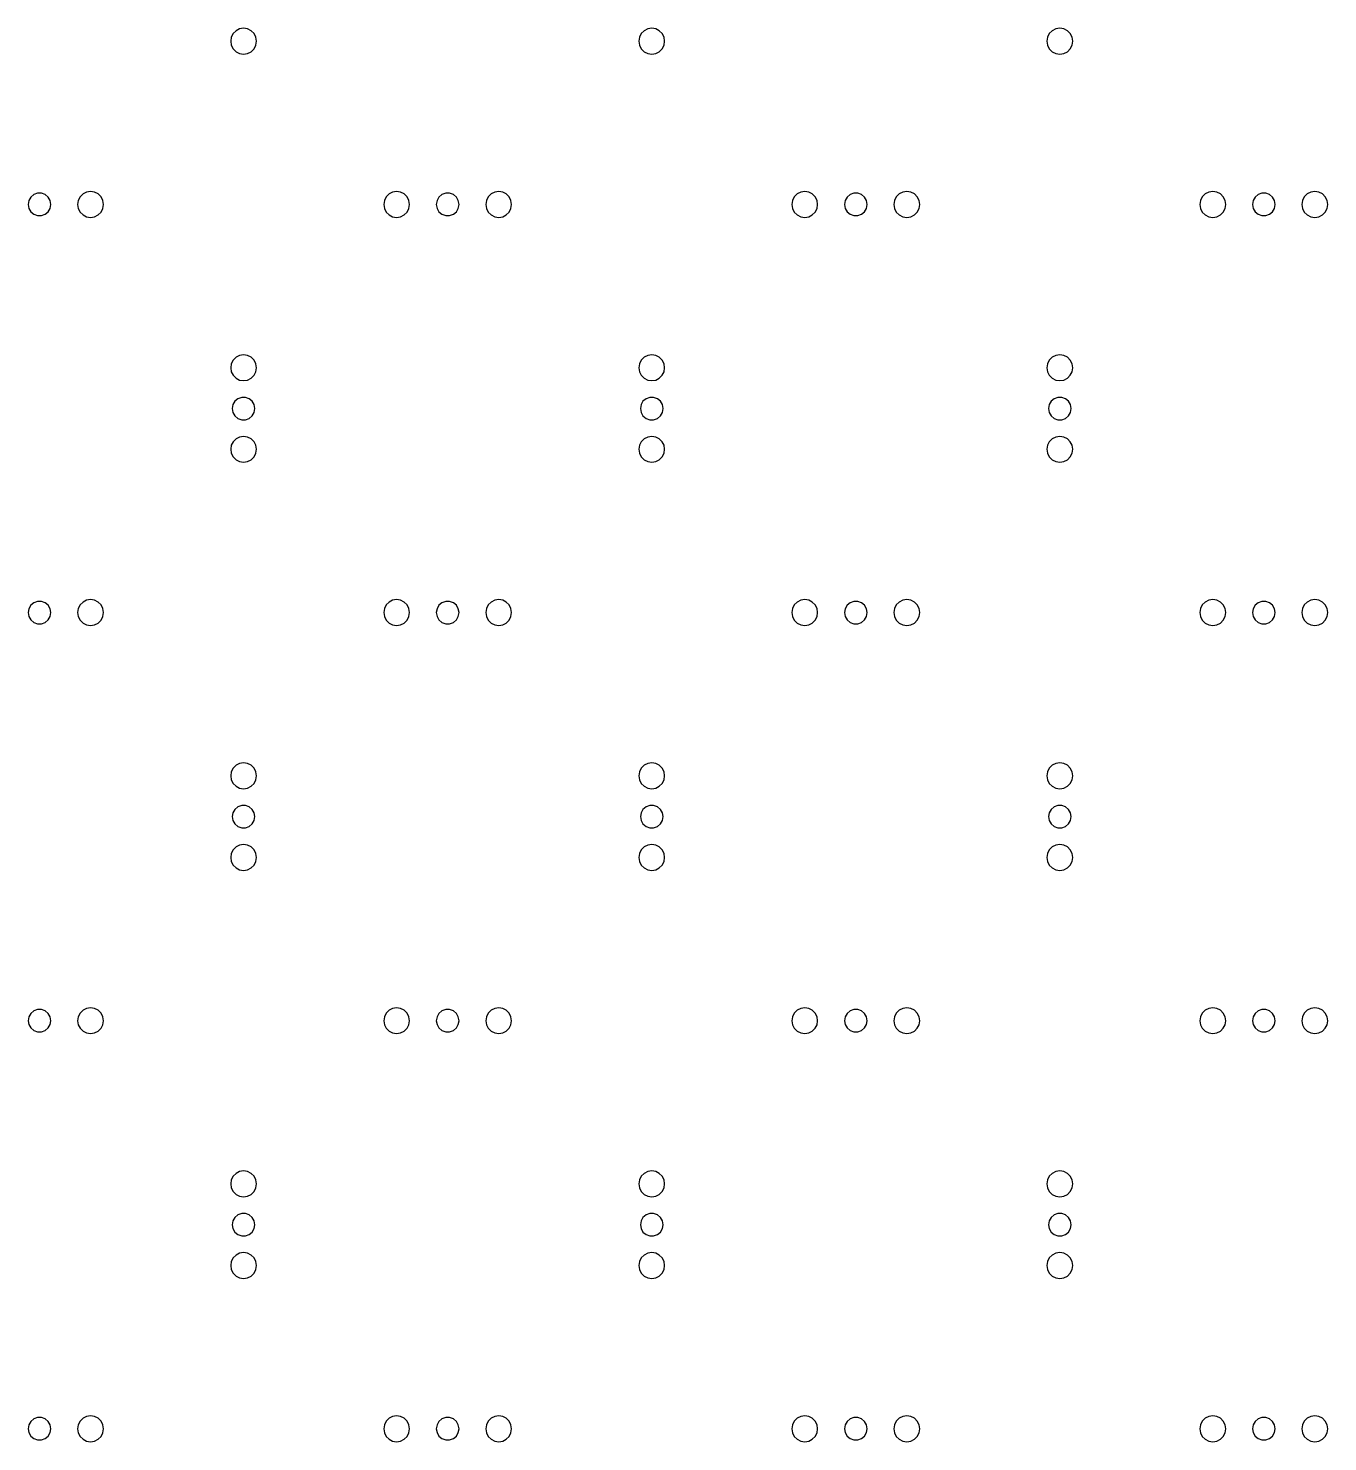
# Model space of a CAD drawing. Extents: x 218 to 2830, y 94 to 1506.
# Drawn here: x 1518 to 2155, y 94 to 786 of the extents above; entities that cross this region are included whole.
import ezdxf

# ---------------------------------------------------------------- set-up
doc = ezdxf.new("R2010")
doc.units = 0
doc.layers.get('0').update_dxf_attribs({"linetype": 'CONTINUOUS'})

msp = doc.modelspace()

# ---------------------------------------------------------------- linework, layer by layer
for points in [[(1625.96, 773.961), (1627.73, 774.863), (1629.14, 776.268), (1630.04, 778.038), (1630.35, 780), (1630.04, 781.962), (1629.14, 783.732), (1627.73, 785.137), (1625.96, 786.039), (1624, 786.35), (1622.04, 786.039), (1620.27, 785.137), (1618.86, 783.732), (1617.96, 781.962), (1617.65, 780), (1617.96, 778.038), (1618.86, 776.268), (1620.27, 774.863), (1622.04, 773.961), (1624, 773.65)], [(1825.96, 773.961), (1827.73, 774.863), (1829.14, 776.268), (1830.04, 778.038), (1830.35, 780), (1830.04, 781.962), (1829.14, 783.732), (1827.73, 785.137), (1825.96, 786.039), (1824, 786.35), (1822.04, 786.039), (1820.27, 785.137), (1818.86, 783.732), (1817.96, 781.962), (1817.65, 780), (1817.96, 778.038), (1818.86, 776.268), (1820.27, 774.863), (1822.04, 773.961), (1824, 773.65)], [(2025.96, 773.961), (2027.73, 774.863), (2029.14, 776.268), (2030.04, 778.038), (2030.35, 780), (2030.04, 781.962), (2029.14, 783.732), (2027.73, 785.137), (2025.96, 786.039), (2024, 786.35), (2022.04, 786.039), (2020.27, 785.137), (2018.86, 783.732), (2017.96, 781.962), (2017.65, 780), (2017.96, 778.038), (2018.86, 776.268), (2020.27, 774.863), (2022.04, 773.961), (2024, 773.65)], [(1526.78, 695.188), (1528.26, 696.429), (1529.22, 698.1), (1529.56, 700), (1529.22, 701.9), (1528.26, 703.571), (1526.78, 704.812), (1524.96, 705.472), (1523.04, 705.472), (1521.22, 704.812), (1519.74, 703.571), (1518.78, 701.9), (1518.44, 700), (1518.78, 698.1), (1519.74, 696.429), (1521.22, 695.188), (1523.04, 694.528), (1524.96, 694.528)], [(1550.96, 693.961), (1552.73, 694.863), (1554.14, 696.268), (1555.04, 698.038), (1555.35, 700), (1555.04, 701.962), (1554.14, 703.732), (1552.73, 705.137), (1550.96, 706.039), (1549, 706.35), (1547.04, 706.039), (1545.27, 705.137), (1543.86, 703.732), (1542.96, 701.962), (1542.65, 700), (1542.96, 698.038), (1543.86, 696.268), (1545.27, 694.863), (1547.04, 693.961), (1549, 693.65)], [(1700.96, 693.961), (1702.73, 694.863), (1704.14, 696.268), (1705.04, 698.038), (1705.35, 700), (1705.04, 701.962), (1704.14, 703.732), (1702.73, 705.137), (1700.96, 706.039), (1699, 706.35), (1697.04, 706.039), (1695.27, 705.137), (1693.86, 703.732), (1692.96, 701.962), (1692.65, 700), (1692.96, 698.038), (1693.86, 696.268), (1695.27, 694.863), (1697.04, 693.961), (1699, 693.65)], [(1726.78, 695.188), (1728.26, 696.429), (1729.22, 698.1), (1729.56, 700), (1729.22, 701.9), (1728.26, 703.571), (1726.78, 704.812), (1724.96, 705.472), (1723.04, 705.472), (1721.22, 704.812), (1719.74, 703.571), (1718.78, 701.9), (1718.44, 700), (1718.78, 698.1), (1719.74, 696.429), (1721.22, 695.188), (1723.04, 694.528), (1724.96, 694.528)], [(1750.96, 693.961), (1752.73, 694.863), (1754.14, 696.268), (1755.04, 698.038), (1755.35, 700), (1755.04, 701.962), (1754.14, 703.732), (1752.73, 705.137), (1750.96, 706.039), (1749, 706.35), (1747.04, 706.039), (1745.27, 705.137), (1743.86, 703.732), (1742.96, 701.962), (1742.65, 700), (1742.96, 698.038), (1743.86, 696.268), (1745.27, 694.863), (1747.04, 693.961), (1749, 693.65)], [(1900.96, 693.961), (1902.73, 694.863), (1904.14, 696.268), (1905.04, 698.038), (1905.35, 700), (1905.04, 701.962), (1904.14, 703.732), (1902.73, 705.137), (1900.96, 706.039), (1899, 706.35), (1897.04, 706.039), (1895.27, 705.137), (1893.86, 703.732), (1892.96, 701.962), (1892.65, 700), (1892.96, 698.038), (1893.86, 696.268), (1895.27, 694.863), (1897.04, 693.961), (1899, 693.65)], [(1926.78, 695.188), (1928.26, 696.429), (1929.22, 698.1), (1929.56, 700), (1929.22, 701.9), (1928.26, 703.571), (1926.78, 704.812), (1924.96, 705.472), (1923.04, 705.472), (1921.22, 704.812), (1919.74, 703.571), (1918.78, 701.9), (1918.44, 700), (1918.78, 698.1), (1919.74, 696.429), (1921.22, 695.188), (1923.04, 694.528), (1924.96, 694.528)], [(1950.96, 693.961), (1952.73, 694.863), (1954.14, 696.268), (1955.04, 698.038), (1955.35, 700), (1955.04, 701.962), (1954.14, 703.732), (1952.73, 705.137), (1950.96, 706.039), (1949, 706.35), (1947.04, 706.039), (1945.27, 705.137), (1943.86, 703.732), (1942.96, 701.962), (1942.65, 700), (1942.96, 698.038), (1943.86, 696.268), (1945.27, 694.863), (1947.04, 693.961), (1949, 693.65)], [(2100.96, 693.961), (2102.73, 694.863), (2104.14, 696.268), (2105.04, 698.038), (2105.35, 700), (2105.04, 701.962), (2104.14, 703.732), (2102.73, 705.137), (2100.96, 706.039), (2099, 706.35), (2097.04, 706.039), (2095.27, 705.137), (2093.86, 703.732), (2092.96, 701.962), (2092.65, 700), (2092.96, 698.038), (2093.86, 696.268), (2095.27, 694.863), (2097.04, 693.961), (2099, 693.65)], [(2126.78, 695.188), (2128.26, 696.429), (2129.22, 698.1), (2129.56, 700), (2129.22, 701.9), (2128.26, 703.571), (2126.78, 704.812), (2124.96, 705.472), (2123.04, 705.472), (2121.22, 704.812), (2119.74, 703.571), (2118.78, 701.9), (2118.44, 700), (2118.78, 698.1), (2119.74, 696.429), (2121.22, 695.188), (2123.04, 694.528), (2124.96, 694.528)], [(2150.96, 693.961), (2152.73, 694.863), (2154.14, 696.268), (2155.04, 698.038), (2155.35, 700), (2155.04, 701.962), (2154.14, 703.732), (2152.73, 705.137), (2150.96, 706.039), (2149, 706.35), (2147.04, 706.039), (2145.27, 705.137), (2143.86, 703.732), (2142.96, 701.962), (2142.65, 700), (2142.96, 698.038), (2143.86, 696.268), (2145.27, 694.863), (2147.04, 693.961), (2149, 693.65)], [(1625.96, 613.961), (1627.73, 614.863), (1629.14, 616.268), (1630.04, 618.038), (1630.35, 620), (1630.04, 621.962), (1629.14, 623.732), (1627.73, 625.137), (1625.96, 626.039), (1624, 626.35), (1622.04, 626.039), (1620.27, 625.137), (1618.86, 623.732), (1617.96, 621.962), (1617.65, 620), (1617.96, 618.038), (1618.86, 616.268), (1620.27, 614.863), (1622.04, 613.961), (1624, 613.65)], [(1825.96, 613.961), (1827.73, 614.863), (1829.14, 616.268), (1830.04, 618.038), (1830.35, 620), (1830.04, 621.962), (1829.14, 623.732), (1827.73, 625.137), (1825.96, 626.039), (1824, 626.35), (1822.04, 626.039), (1820.27, 625.137), (1818.86, 623.732), (1817.96, 621.962), (1817.65, 620), (1817.96, 618.038), (1818.86, 616.268), (1820.27, 614.863), (1822.04, 613.961), (1824, 613.65)], [(2025.96, 613.961), (2027.73, 614.863), (2029.14, 616.268), (2030.04, 618.038), (2030.35, 620), (2030.04, 621.962), (2029.14, 623.732), (2027.73, 625.137), (2025.96, 626.039), (2024, 626.35), (2022.04, 626.039), (2020.27, 625.137), (2018.86, 623.732), (2017.96, 621.962), (2017.65, 620), (2017.96, 618.038), (2018.86, 616.268), (2020.27, 614.863), (2022.04, 613.961), (2024, 613.65)], [(1626.78, 595.188), (1628.26, 596.429), (1629.22, 598.1), (1629.56, 600), (1629.22, 601.9), (1628.26, 603.571), (1626.78, 604.812), (1624.96, 605.472), (1623.04, 605.472), (1621.22, 604.812), (1619.74, 603.571), (1618.78, 601.9), (1618.44, 600), (1618.78, 598.1), (1619.74, 596.429), (1621.22, 595.188), (1623.04, 594.528), (1624.96, 594.528)], [(1826.78, 595.188), (1828.26, 596.429), (1829.22, 598.1), (1829.56, 600), (1829.22, 601.9), (1828.26, 603.571), (1826.78, 604.812), (1824.96, 605.472), (1823.04, 605.472), (1821.22, 604.812), (1819.74, 603.571), (1818.78, 601.9), (1818.44, 600), (1818.78, 598.1), (1819.74, 596.429), (1821.22, 595.188), (1823.04, 594.528), (1824.96, 594.528)], [(2026.78, 595.188), (2028.26, 596.429), (2029.22, 598.1), (2029.56, 600), (2029.22, 601.9), (2028.26, 603.571), (2026.78, 604.812), (2024.96, 605.472), (2023.04, 605.472), (2021.22, 604.812), (2019.74, 603.571), (2018.78, 601.9), (2018.44, 600), (2018.78, 598.1), (2019.74, 596.429), (2021.22, 595.188), (2023.04, 594.528), (2024.96, 594.528)], [(1625.96, 573.961), (1627.73, 574.863), (1629.14, 576.268), (1630.04, 578.038), (1630.35, 580), (1630.04, 581.962), (1629.14, 583.732), (1627.73, 585.137), (1625.96, 586.039), (1624, 586.35), (1622.04, 586.039), (1620.27, 585.137), (1618.86, 583.732), (1617.96, 581.962), (1617.65, 580), (1617.96, 578.038), (1618.86, 576.268), (1620.27, 574.863), (1622.04, 573.961), (1624, 573.65)], [(1825.96, 573.961), (1827.73, 574.863), (1829.14, 576.268), (1830.04, 578.038), (1830.35, 580), (1830.04, 581.962), (1829.14, 583.732), (1827.73, 585.137), (1825.96, 586.039), (1824, 586.35), (1822.04, 586.039), (1820.27, 585.137), (1818.86, 583.732), (1817.96, 581.962), (1817.65, 580), (1817.96, 578.038), (1818.86, 576.268), (1820.27, 574.863), (1822.04, 573.961), (1824, 573.65)], [(2025.96, 573.961), (2027.73, 574.863), (2029.14, 576.268), (2030.04, 578.038), (2030.35, 580), (2030.04, 581.962), (2029.14, 583.732), (2027.73, 585.137), (2025.96, 586.039), (2024, 586.35), (2022.04, 586.039), (2020.27, 585.137), (2018.86, 583.732), (2017.96, 581.962), (2017.65, 580), (2017.96, 578.038), (2018.86, 576.268), (2020.27, 574.863), (2022.04, 573.961), (2024, 573.65)], [(1550.96, 493.961), (1552.73, 494.863), (1554.14, 496.268), (1555.04, 498.038), (1555.35, 500), (1555.04, 501.962), (1554.14, 503.732), (1552.73, 505.137), (1550.96, 506.039), (1549, 506.35), (1547.04, 506.039), (1545.27, 505.137), (1543.86, 503.732), (1542.96, 501.962), (1542.65, 500), (1542.96, 498.038), (1543.86, 496.268), (1545.27, 494.863), (1547.04, 493.961), (1549, 493.65)], [(1700.96, 493.961), (1702.73, 494.863), (1704.14, 496.268), (1705.04, 498.038), (1705.35, 500), (1705.04, 501.962), (1704.14, 503.732), (1702.73, 505.137), (1700.96, 506.039), (1699, 506.35), (1697.04, 506.039), (1695.27, 505.137), (1693.86, 503.732), (1692.96, 501.962), (1692.65, 500), (1692.96, 498.038), (1693.86, 496.268), (1695.27, 494.863), (1697.04, 493.961), (1699, 493.65)], [(1750.96, 493.961), (1752.73, 494.863), (1754.14, 496.268), (1755.04, 498.038), (1755.35, 500), (1755.04, 501.962), (1754.14, 503.732), (1752.73, 505.137), (1750.96, 506.039), (1749, 506.35), (1747.04, 506.039), (1745.27, 505.137), (1743.86, 503.732), (1742.96, 501.962), (1742.65, 500), (1742.96, 498.038), (1743.86, 496.268), (1745.27, 494.863), (1747.04, 493.961), (1749, 493.65)], [(1900.96, 493.961), (1902.73, 494.863), (1904.14, 496.268), (1905.04, 498.038), (1905.35, 500), (1905.04, 501.962), (1904.14, 503.732), (1902.73, 505.137), (1900.96, 506.039), (1899, 506.35), (1897.04, 506.039), (1895.27, 505.137), (1893.86, 503.732), (1892.96, 501.962), (1892.65, 500), (1892.96, 498.038), (1893.86, 496.268), (1895.27, 494.863), (1897.04, 493.961), (1899, 493.65)], [(1950.96, 493.961), (1952.73, 494.863), (1954.14, 496.268), (1955.04, 498.038), (1955.35, 500), (1955.04, 501.962), (1954.14, 503.732), (1952.73, 505.137), (1950.96, 506.039), (1949, 506.35), (1947.04, 506.039), (1945.27, 505.137), (1943.86, 503.732), (1942.96, 501.962), (1942.65, 500), (1942.96, 498.038), (1943.86, 496.268), (1945.27, 494.863), (1947.04, 493.961), (1949, 493.65)], [(2100.96, 493.961), (2102.73, 494.863), (2104.14, 496.268), (2105.04, 498.038), (2105.35, 500), (2105.04, 501.962), (2104.14, 503.732), (2102.73, 505.137), (2100.96, 506.039), (2099, 506.35), (2097.04, 506.039), (2095.27, 505.137), (2093.86, 503.732), (2092.96, 501.962), (2092.65, 500), (2092.96, 498.038), (2093.86, 496.268), (2095.27, 494.863), (2097.04, 493.961), (2099, 493.65)], [(2150.96, 493.961), (2152.73, 494.863), (2154.14, 496.268), (2155.04, 498.038), (2155.35, 500), (2155.04, 501.962), (2154.14, 503.732), (2152.73, 505.137), (2150.96, 506.039), (2149, 506.35), (2147.04, 506.039), (2145.27, 505.137), (2143.86, 503.732), (2142.96, 501.962), (2142.65, 500), (2142.96, 498.038), (2143.86, 496.268), (2145.27, 494.863), (2147.04, 493.961), (2149, 493.65)], [(1526.78, 495.188), (1528.26, 496.429), (1529.22, 498.1), (1529.56, 500), (1529.22, 501.9), (1528.26, 503.571), (1526.78, 504.812), (1524.96, 505.472), (1523.04, 505.472), (1521.22, 504.812), (1519.74, 503.571), (1518.78, 501.9), (1518.44, 500), (1518.78, 498.1), (1519.74, 496.429), (1521.22, 495.188), (1523.04, 494.528), (1524.96, 494.528)], [(1726.78, 495.188), (1728.26, 496.429), (1729.22, 498.1), (1729.56, 500), (1729.22, 501.9), (1728.26, 503.571), (1726.78, 504.812), (1724.96, 505.472), (1723.04, 505.472), (1721.22, 504.812), (1719.74, 503.571), (1718.78, 501.9), (1718.44, 500), (1718.78, 498.1), (1719.74, 496.429), (1721.22, 495.188), (1723.04, 494.528), (1724.96, 494.528)], [(1926.78, 495.188), (1928.26, 496.429), (1929.22, 498.1), (1929.56, 500), (1929.22, 501.9), (1928.26, 503.571), (1926.78, 504.812), (1924.96, 505.472), (1923.04, 505.472), (1921.22, 504.812), (1919.74, 503.571), (1918.78, 501.9), (1918.44, 500), (1918.78, 498.1), (1919.74, 496.429), (1921.22, 495.188), (1923.04, 494.528), (1924.96, 494.528)], [(2126.78, 495.188), (2128.26, 496.429), (2129.22, 498.1), (2129.56, 500), (2129.22, 501.9), (2128.26, 503.571), (2126.78, 504.812), (2124.96, 505.472), (2123.04, 505.472), (2121.22, 504.812), (2119.74, 503.571), (2118.78, 501.9), (2118.44, 500), (2118.78, 498.1), (2119.74, 496.429), (2121.22, 495.188), (2123.04, 494.528), (2124.96, 494.528)], [(1625.96, 413.961), (1627.73, 414.863), (1629.14, 416.268), (1630.04, 418.038), (1630.35, 420), (1630.04, 421.962), (1629.14, 423.732), (1627.73, 425.137), (1625.96, 426.039), (1624, 426.35), (1622.04, 426.039), (1620.27, 425.137), (1618.86, 423.732), (1617.96, 421.962), (1617.65, 420), (1617.96, 418.038), (1618.86, 416.268), (1620.27, 414.863), (1622.04, 413.961), (1624, 413.65)], [(1825.96, 413.961), (1827.73, 414.863), (1829.14, 416.268), (1830.04, 418.038), (1830.35, 420), (1830.04, 421.962), (1829.14, 423.732), (1827.73, 425.137), (1825.96, 426.039), (1824, 426.35), (1822.04, 426.039), (1820.27, 425.137), (1818.86, 423.732), (1817.96, 421.962), (1817.65, 420), (1817.96, 418.038), (1818.86, 416.268), (1820.27, 414.863), (1822.04, 413.961), (1824, 413.65)], [(2025.96, 413.961), (2027.73, 414.863), (2029.14, 416.268), (2030.04, 418.038), (2030.35, 420), (2030.04, 421.962), (2029.14, 423.732), (2027.73, 425.137), (2025.96, 426.039), (2024, 426.35), (2022.04, 426.039), (2020.27, 425.137), (2018.86, 423.732), (2017.96, 421.962), (2017.65, 420), (2017.96, 418.038), (2018.86, 416.268), (2020.27, 414.863), (2022.04, 413.961), (2024, 413.65)], [(1626.78, 395.188), (1628.26, 396.429), (1629.22, 398.1), (1629.56, 400), (1629.22, 401.9), (1628.26, 403.571), (1626.78, 404.812), (1624.96, 405.472), (1623.04, 405.472), (1621.22, 404.812), (1619.74, 403.571), (1618.78, 401.9), (1618.44, 400), (1618.78, 398.1), (1619.74, 396.429), (1621.22, 395.188), (1623.04, 394.528), (1624.96, 394.528)], [(1826.78, 395.188), (1828.26, 396.429), (1829.22, 398.1), (1829.56, 400), (1829.22, 401.9), (1828.26, 403.571), (1826.78, 404.812), (1824.96, 405.472), (1823.04, 405.472), (1821.22, 404.812), (1819.74, 403.571), (1818.78, 401.9), (1818.44, 400), (1818.78, 398.1), (1819.74, 396.429), (1821.22, 395.188), (1823.04, 394.528), (1824.96, 394.528)], [(2026.78, 395.188), (2028.26, 396.429), (2029.22, 398.1), (2029.56, 400), (2029.22, 401.9), (2028.26, 403.571), (2026.78, 404.812), (2024.96, 405.472), (2023.04, 405.472), (2021.22, 404.812), (2019.74, 403.571), (2018.78, 401.9), (2018.44, 400), (2018.78, 398.1), (2019.74, 396.429), (2021.22, 395.188), (2023.04, 394.528), (2024.96, 394.528)], [(1625.96, 373.961), (1627.73, 374.863), (1629.14, 376.268), (1630.04, 378.038), (1630.35, 380), (1630.04, 381.962), (1629.14, 383.732), (1627.73, 385.137), (1625.96, 386.039), (1624, 386.35), (1622.04, 386.039), (1620.27, 385.137), (1618.86, 383.732), (1617.96, 381.962), (1617.65, 380), (1617.96, 378.038), (1618.86, 376.268), (1620.27, 374.863), (1622.04, 373.961), (1624, 373.65)], [(1825.96, 373.961), (1827.73, 374.863), (1829.14, 376.268), (1830.04, 378.038), (1830.35, 380), (1830.04, 381.962), (1829.14, 383.732), (1827.73, 385.137), (1825.96, 386.039), (1824, 386.35), (1822.04, 386.039), (1820.27, 385.137), (1818.86, 383.732), (1817.96, 381.962), (1817.65, 380), (1817.96, 378.038), (1818.86, 376.268), (1820.27, 374.863), (1822.04, 373.961), (1824, 373.65)], [(2025.96, 373.961), (2027.73, 374.863), (2029.14, 376.268), (2030.04, 378.038), (2030.35, 380), (2030.04, 381.962), (2029.14, 383.732), (2027.73, 385.137), (2025.96, 386.039), (2024, 386.35), (2022.04, 386.039), (2020.27, 385.137), (2018.86, 383.732), (2017.96, 381.962), (2017.65, 380), (2017.96, 378.038), (2018.86, 376.268), (2020.27, 374.863), (2022.04, 373.961), (2024, 373.65)], [(1526.78, 295.188), (1528.26, 296.429), (1529.22, 298.1), (1529.56, 300), (1529.22, 301.9), (1528.26, 303.571), (1526.78, 304.812), (1524.96, 305.472), (1523.04, 305.472), (1521.22, 304.812), (1519.74, 303.571), (1518.78, 301.9), (1518.44, 300), (1518.78, 298.1), (1519.74, 296.429), (1521.22, 295.188), (1523.04, 294.528), (1524.96, 294.528)], [(1550.96, 293.961), (1552.73, 294.863), (1554.14, 296.268), (1555.04, 298.038), (1555.35, 300), (1555.04, 301.962), (1554.14, 303.732), (1552.73, 305.137), (1550.96, 306.039), (1549, 306.35), (1547.04, 306.039), (1545.27, 305.137), (1543.86, 303.732), (1542.96, 301.962), (1542.65, 300), (1542.96, 298.038), (1543.86, 296.268), (1545.27, 294.863), (1547.04, 293.961), (1549, 293.65)], [(1700.96, 293.961), (1702.73, 294.863), (1704.14, 296.268), (1705.04, 298.038), (1705.35, 300), (1705.04, 301.962), (1704.14, 303.732), (1702.73, 305.137), (1700.96, 306.039), (1699, 306.35), (1697.04, 306.039), (1695.27, 305.137), (1693.86, 303.732), (1692.96, 301.962), (1692.65, 300), (1692.96, 298.038), (1693.86, 296.268), (1695.27, 294.863), (1697.04, 293.961), (1699, 293.65)], [(1726.78, 295.188), (1728.26, 296.429), (1729.22, 298.1), (1729.56, 300), (1729.22, 301.9), (1728.26, 303.571), (1726.78, 304.812), (1724.96, 305.472), (1723.04, 305.472), (1721.22, 304.812), (1719.74, 303.571), (1718.78, 301.9), (1718.44, 300), (1718.78, 298.1), (1719.74, 296.429), (1721.22, 295.188), (1723.04, 294.528), (1724.96, 294.528)], [(1750.96, 293.961), (1752.73, 294.863), (1754.14, 296.268), (1755.04, 298.038), (1755.35, 300), (1755.04, 301.962), (1754.14, 303.732), (1752.73, 305.137), (1750.96, 306.039), (1749, 306.35), (1747.04, 306.039), (1745.27, 305.137), (1743.86, 303.732), (1742.96, 301.962), (1742.65, 300), (1742.96, 298.038), (1743.86, 296.268), (1745.27, 294.863), (1747.04, 293.961), (1749, 293.65)], [(1900.96, 293.961), (1902.73, 294.863), (1904.14, 296.268), (1905.04, 298.038), (1905.35, 300), (1905.04, 301.962), (1904.14, 303.732), (1902.73, 305.137), (1900.96, 306.039), (1899, 306.35), (1897.04, 306.039), (1895.27, 305.137), (1893.86, 303.732), (1892.96, 301.962), (1892.65, 300), (1892.96, 298.038), (1893.86, 296.268), (1895.27, 294.863), (1897.04, 293.961), (1899, 293.65)], [(1926.78, 295.188), (1928.26, 296.429), (1929.22, 298.1), (1929.56, 300), (1929.22, 301.9), (1928.26, 303.571), (1926.78, 304.812), (1924.96, 305.472), (1923.04, 305.472), (1921.22, 304.812), (1919.74, 303.571), (1918.78, 301.9), (1918.44, 300), (1918.78, 298.1), (1919.74, 296.429), (1921.22, 295.188), (1923.04, 294.528), (1924.96, 294.528)], [(1950.96, 293.961), (1952.73, 294.863), (1954.14, 296.268), (1955.04, 298.038), (1955.35, 300), (1955.04, 301.962), (1954.14, 303.732), (1952.73, 305.137), (1950.96, 306.039), (1949, 306.35), (1947.04, 306.039), (1945.27, 305.137), (1943.86, 303.732), (1942.96, 301.962), (1942.65, 300), (1942.96, 298.038), (1943.86, 296.268), (1945.27, 294.863), (1947.04, 293.961), (1949, 293.65)], [(2100.96, 293.961), (2102.73, 294.863), (2104.14, 296.268), (2105.04, 298.038), (2105.35, 300), (2105.04, 301.962), (2104.14, 303.732), (2102.73, 305.137), (2100.96, 306.039), (2099, 306.35), (2097.04, 306.039), (2095.27, 305.137), (2093.86, 303.732), (2092.96, 301.962), (2092.65, 300), (2092.96, 298.038), (2093.86, 296.268), (2095.27, 294.863), (2097.04, 293.961), (2099, 293.65)], [(2126.78, 295.188), (2128.26, 296.429), (2129.22, 298.1), (2129.56, 300), (2129.22, 301.9), (2128.26, 303.571), (2126.78, 304.812), (2124.96, 305.472), (2123.04, 305.472), (2121.22, 304.812), (2119.74, 303.571), (2118.78, 301.9), (2118.44, 300), (2118.78, 298.1), (2119.74, 296.429), (2121.22, 295.188), (2123.04, 294.528), (2124.96, 294.528)], [(2150.96, 293.961), (2152.73, 294.863), (2154.14, 296.268), (2155.04, 298.038), (2155.35, 300), (2155.04, 301.962), (2154.14, 303.732), (2152.73, 305.137), (2150.96, 306.039), (2149, 306.35), (2147.04, 306.039), (2145.27, 305.137), (2143.86, 303.732), (2142.96, 301.962), (2142.65, 300), (2142.96, 298.038), (2143.86, 296.268), (2145.27, 294.863), (2147.04, 293.961), (2149, 293.65)], [(1625.96, 213.961), (1627.73, 214.863), (1629.14, 216.268), (1630.04, 218.038), (1630.35, 220), (1630.04, 221.962), (1629.14, 223.732), (1627.73, 225.137), (1625.96, 226.039), (1624, 226.35), (1622.04, 226.039), (1620.27, 225.137), (1618.86, 223.732), (1617.96, 221.962), (1617.65, 220), (1617.96, 218.038), (1618.86, 216.268), (1620.27, 214.863), (1622.04, 213.961), (1624, 213.65)], [(1825.96, 213.961), (1827.73, 214.863), (1829.14, 216.268), (1830.04, 218.038), (1830.35, 220), (1830.04, 221.962), (1829.14, 223.732), (1827.73, 225.137), (1825.96, 226.039), (1824, 226.35), (1822.04, 226.039), (1820.27, 225.137), (1818.86, 223.732), (1817.96, 221.962), (1817.65, 220), (1817.96, 218.038), (1818.86, 216.268), (1820.27, 214.863), (1822.04, 213.961), (1824, 213.65)], [(2025.96, 213.961), (2027.73, 214.863), (2029.14, 216.268), (2030.04, 218.038), (2030.35, 220), (2030.04, 221.962), (2029.14, 223.732), (2027.73, 225.137), (2025.96, 226.039), (2024, 226.35), (2022.04, 226.039), (2020.27, 225.137), (2018.86, 223.732), (2017.96, 221.962), (2017.65, 220), (2017.96, 218.038), (2018.86, 216.268), (2020.27, 214.863), (2022.04, 213.961), (2024, 213.65)], [(1626.78, 195.188), (1628.26, 196.429), (1629.22, 198.1), (1629.56, 200), (1629.22, 201.9), (1628.26, 203.571), (1626.78, 204.812), (1624.96, 205.472), (1623.04, 205.472), (1621.22, 204.812), (1619.74, 203.571), (1618.78, 201.9), (1618.44, 200), (1618.78, 198.1), (1619.74, 196.429), (1621.22, 195.188), (1623.04, 194.528), (1624.96, 194.528)], [(1826.78, 195.188), (1828.26, 196.429), (1829.22, 198.1), (1829.56, 200), (1829.22, 201.9), (1828.26, 203.571), (1826.78, 204.812), (1824.96, 205.472), (1823.04, 205.472), (1821.22, 204.812), (1819.74, 203.571), (1818.78, 201.9), (1818.44, 200), (1818.78, 198.1), (1819.74, 196.429), (1821.22, 195.188), (1823.04, 194.528), (1824.96, 194.528)], [(2026.78, 195.188), (2028.26, 196.429), (2029.22, 198.1), (2029.56, 200), (2029.22, 201.9), (2028.26, 203.571), (2026.78, 204.812), (2024.96, 205.472), (2023.04, 205.472), (2021.22, 204.812), (2019.74, 203.571), (2018.78, 201.9), (2018.44, 200), (2018.78, 198.1), (2019.74, 196.429), (2021.22, 195.188), (2023.04, 194.528), (2024.96, 194.528)], [(1625.96, 173.961), (1627.73, 174.863), (1629.14, 176.268), (1630.04, 178.038), (1630.35, 180), (1630.04, 181.962), (1629.14, 183.732), (1627.73, 185.137), (1625.96, 186.039), (1624, 186.35), (1622.04, 186.039), (1620.27, 185.137), (1618.86, 183.732), (1617.96, 181.962), (1617.65, 180), (1617.96, 178.038), (1618.86, 176.268), (1620.27, 174.863), (1622.04, 173.961), (1624, 173.65)], [(1825.96, 173.961), (1827.73, 174.863), (1829.14, 176.268), (1830.04, 178.038), (1830.35, 180), (1830.04, 181.962), (1829.14, 183.732), (1827.73, 185.137), (1825.96, 186.039), (1824, 186.35), (1822.04, 186.039), (1820.27, 185.137), (1818.86, 183.732), (1817.96, 181.962), (1817.65, 180), (1817.96, 178.038), (1818.86, 176.268), (1820.27, 174.863), (1822.04, 173.961), (1824, 173.65)], [(2025.96, 173.961), (2027.73, 174.863), (2029.14, 176.268), (2030.04, 178.038), (2030.35, 180), (2030.04, 181.962), (2029.14, 183.732), (2027.73, 185.137), (2025.96, 186.039), (2024, 186.35), (2022.04, 186.039), (2020.27, 185.137), (2018.86, 183.732), (2017.96, 181.962), (2017.65, 180), (2017.96, 178.038), (2018.86, 176.268), (2020.27, 174.863), (2022.04, 173.961), (2024, 173.65)], [(1526.78, 95.188), (1528.26, 96.428), (1529.22, 98.1), (1529.56, 100), (1529.22, 101.9), (1528.26, 103.571), (1526.78, 104.812), (1524.96, 105.472), (1523.04, 105.472), (1521.22, 104.812), (1519.74, 103.571), (1518.78, 101.9), (1518.44, 100), (1518.78, 98.1), (1519.74, 96.428), (1521.22, 95.188), (1523.04, 94.528), (1524.96, 94.528)], [(1550.96, 93.961), (1552.73, 94.863), (1554.14, 96.268), (1555.04, 98.038), (1555.35, 100), (1555.04, 101.962), (1554.14, 103.732), (1552.73, 105.137), (1550.96, 106.039), (1549, 106.35), (1547.04, 106.039), (1545.27, 105.137), (1543.86, 103.732), (1542.96, 101.962), (1542.65, 100), (1542.96, 98.038), (1543.86, 96.268), (1545.27, 94.863), (1547.04, 93.961), (1549, 93.65)], [(1700.96, 93.961), (1702.73, 94.863), (1704.14, 96.268), (1705.04, 98.038), (1705.35, 100), (1705.04, 101.962), (1704.14, 103.732), (1702.73, 105.137), (1700.96, 106.039), (1699, 106.35), (1697.04, 106.039), (1695.27, 105.137), (1693.86, 103.732), (1692.96, 101.962), (1692.65, 100), (1692.96, 98.038), (1693.86, 96.268), (1695.27, 94.863), (1697.04, 93.961), (1699, 93.65)], [(1726.78, 95.188), (1728.26, 96.428), (1729.22, 98.1), (1729.56, 100), (1729.22, 101.9), (1728.26, 103.571), (1726.78, 104.812), (1724.96, 105.472), (1723.04, 105.472), (1721.22, 104.812), (1719.74, 103.571), (1718.78, 101.9), (1718.44, 100), (1718.78, 98.1), (1719.74, 96.428), (1721.22, 95.188), (1723.04, 94.528), (1724.96, 94.528)], [(1750.96, 93.961), (1752.73, 94.863), (1754.14, 96.268), (1755.04, 98.038), (1755.35, 100), (1755.04, 101.962), (1754.14, 103.732), (1752.73, 105.137), (1750.96, 106.039), (1749, 106.35), (1747.04, 106.039), (1745.27, 105.137), (1743.86, 103.732), (1742.96, 101.962), (1742.65, 100), (1742.96, 98.038), (1743.86, 96.268), (1745.27, 94.863), (1747.04, 93.961), (1749, 93.65)], [(1900.96, 93.961), (1902.73, 94.863), (1904.14, 96.268), (1905.04, 98.038), (1905.35, 100), (1905.04, 101.962), (1904.14, 103.732), (1902.73, 105.137), (1900.96, 106.039), (1899, 106.35), (1897.04, 106.039), (1895.27, 105.137), (1893.86, 103.732), (1892.96, 101.962), (1892.65, 100), (1892.96, 98.038), (1893.86, 96.268), (1895.27, 94.863), (1897.04, 93.961), (1899, 93.65)], [(1926.78, 95.188), (1928.26, 96.428), (1929.22, 98.1), (1929.56, 100), (1929.22, 101.9), (1928.26, 103.571), (1926.78, 104.812), (1924.96, 105.472), (1923.04, 105.472), (1921.22, 104.812), (1919.74, 103.571), (1918.78, 101.9), (1918.44, 100), (1918.78, 98.1), (1919.74, 96.428), (1921.22, 95.188), (1923.04, 94.528), (1924.96, 94.528)], [(1950.96, 93.961), (1952.73, 94.863), (1954.14, 96.268), (1955.04, 98.038), (1955.35, 100), (1955.04, 101.962), (1954.14, 103.732), (1952.73, 105.137), (1950.96, 106.039), (1949, 106.35), (1947.04, 106.039), (1945.27, 105.137), (1943.86, 103.732), (1942.96, 101.962), (1942.65, 100), (1942.96, 98.038), (1943.86, 96.268), (1945.27, 94.863), (1947.04, 93.961), (1949, 93.65)], [(2100.96, 93.961), (2102.73, 94.863), (2104.14, 96.268), (2105.04, 98.038), (2105.35, 100), (2105.04, 101.962), (2104.14, 103.732), (2102.73, 105.137), (2100.96, 106.039), (2099, 106.35), (2097.04, 106.039), (2095.27, 105.137), (2093.86, 103.732), (2092.96, 101.962), (2092.65, 100), (2092.96, 98.038), (2093.86, 96.268), (2095.27, 94.863), (2097.04, 93.961), (2099, 93.65)], [(2126.78, 95.188), (2128.26, 96.428), (2129.22, 98.1), (2129.56, 100), (2129.22, 101.9), (2128.26, 103.571), (2126.78, 104.812), (2124.96, 105.472), (2123.04, 105.472), (2121.22, 104.812), (2119.74, 103.571), (2118.78, 101.9), (2118.44, 100), (2118.78, 98.1), (2119.74, 96.428), (2121.22, 95.188), (2123.04, 94.528), (2124.96, 94.528)], [(2150.96, 93.961), (2152.73, 94.863), (2154.14, 96.268), (2155.04, 98.038), (2155.35, 100), (2155.04, 101.962), (2154.14, 103.732), (2152.73, 105.137), (2150.96, 106.039), (2149, 106.35), (2147.04, 106.039), (2145.27, 105.137), (2143.86, 103.732), (2142.96, 101.962), (2142.65, 100), (2142.96, 98.038), (2143.86, 96.268), (2145.27, 94.863), (2147.04, 93.961), (2149, 93.65)]]:
    msp.add_lwpolyline(points, close=True)

doc.saveas('drawing.dxf')
